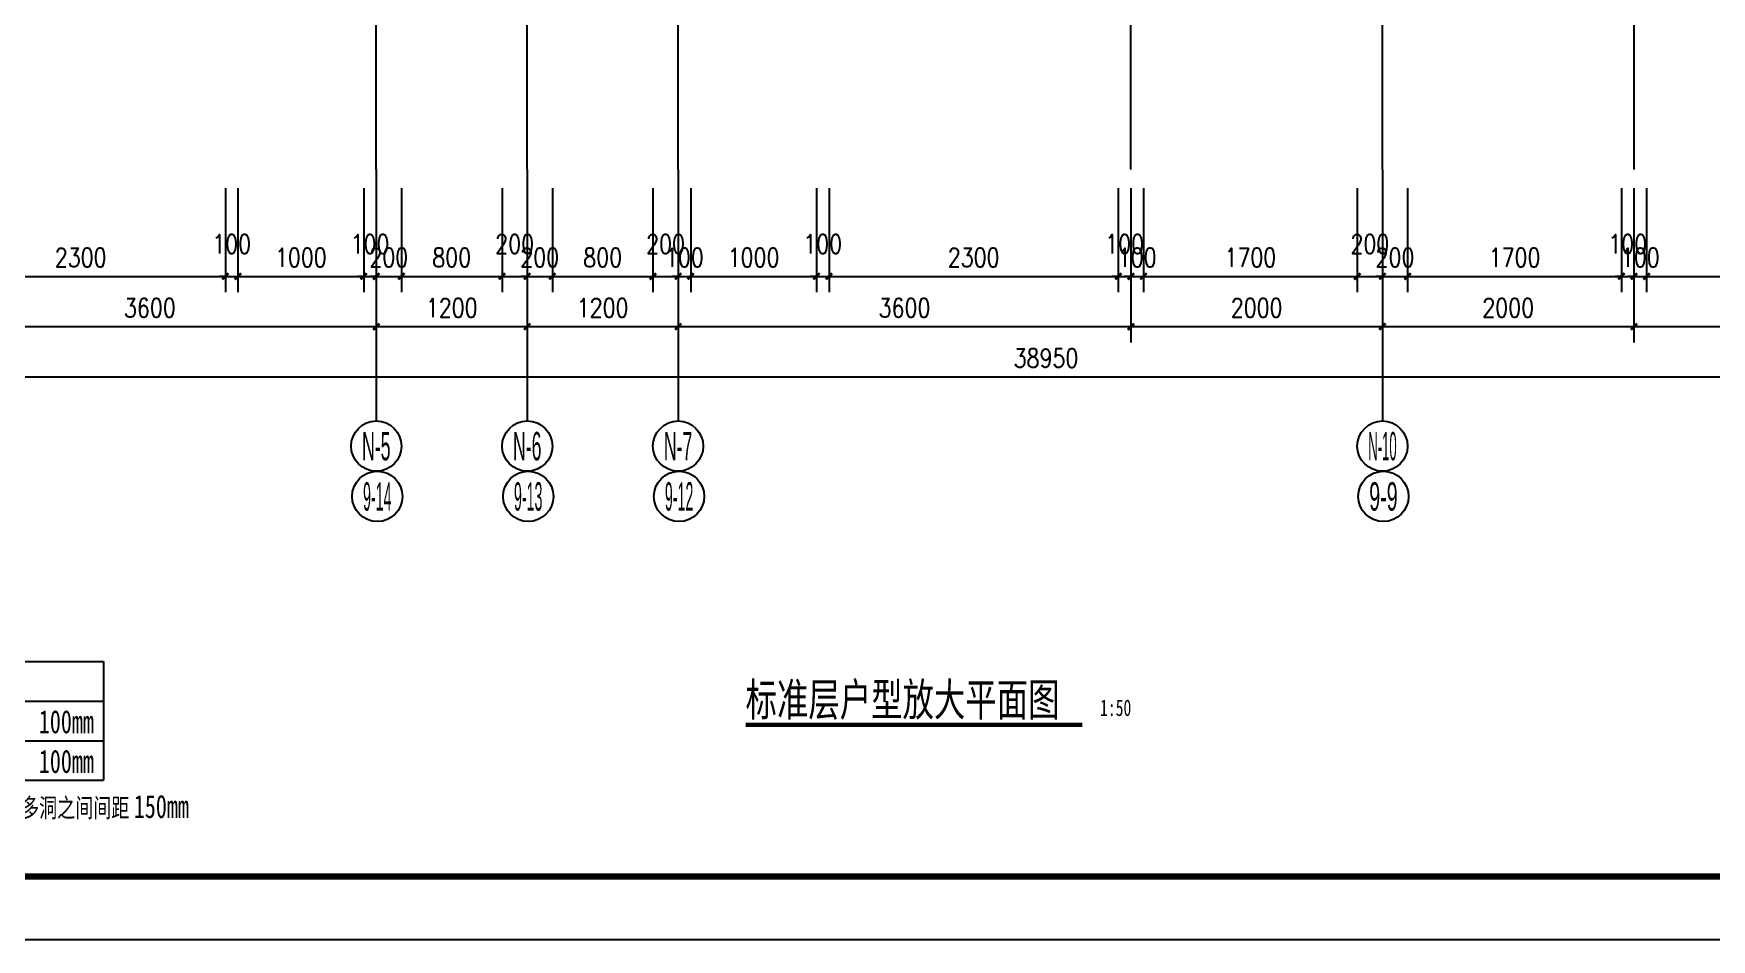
# Model space of a CAD drawing. Extents: x 718358 to 1668613, y -348838 to -159582.
# Drawn here: x 780510 to 793851, y -346116 to -338914 of the extents above; entities that cross this region are included whole.
import ezdxf
from ezdxf.enums import TextEntityAlignment as Align

# ---------------------------------------------------------------- set-up
doc = ezdxf.new("R2010")
doc.units = 0
doc.header["$LTSCALE"] = 1000
doc.linetypes.add('DOTE', pattern=[2.42, 2, -0.2, 0.02, -0.2])
for name, color, linetype in [('AXIS_TEXT', 7, 'Continuous'), ('TEX1', 7, 'Continuous'), ('建-图框', 4, 'Continuous'), ('建-尺寸', 73, 'Continuous'), ('建-符号', 3, 'Continuous'), ('建-符号说明', 7, 'Continuous'), ('建-轴标', 3, 'Continuous'), ('建-轴网', 14, 'DOTE')]:
    doc.layers.add(name, color=color, linetype=linetype)
doc.styles.add('_TCH_AXIS', font='gt宽度调整.shx', dxfattribs={"bigfont": 'gt国标汉字.shx'})
doc.styles.add('COMPLEX', font='COMPLEX')
doc.styles.add('DIM_FONT', font='SIMPLEX.shx', dxfattribs={"width": 0.8, "bigfont": 'GBCBIG.shx'})
doc.styles.get("Standard").update_dxf_attribs({"font": '', "width": 0.7})
doc.styles.add('黑体字', font='simhei.ttf', dxfattribs={"width": 0.7})
doc.styles.get('Standard').set_extended_font_data('SimSun')
doc.dimstyles.new('DIMN50', dxfattribs={"dimscale": 0.5, "dimtxt": 300, "dimasz": 100, "dimexe": 250, "dimexo": 300, "dimgap": 150, "dimtad": 1, "dimdec": 0, "dimzin": 0, "dimdsep": 46, "dimtxsty": 'DIM_FONT', "dimblk": 'ARCHTICK', "dimcen": 0.09, "dimdle": 1, "dimclrt": 7, "dimazin": 2, "dimtfac": 1, "dimtdec": 0, "dimtix": 1, "dimtmove": 2, "dimatfit": 3, "dimldrblk": 'ARCHTICK', "dimfxl": 1, "dimtolj": 1, "dimtzin": 0, "dimarcsym": 0})

# ---------------------------------------------------------------- blocks, each defined once
blk = doc.blocks.new('_ArchTick')
at = {"color": 0, "linetype": 'ByBlock', "const_width": 0.4}
blk.add_lwpolyline([(-0.5, -0.5), (0.5, 0.5)], dxfattribs=at)
blk = doc.blocks.new('*D191')
at = {"layer": 'Defpoints', "color": 0, "transparency": 16777216}
for p in [(769085, -339994), (808035, -339994), (808035, -341644)]:
    blk.add_point(p, dxfattribs=at)
at = {"layer": '建-轴标', "color": 0, "lineweight": -2, "transparency": 16777216}
for p, q in [((769085, -340144), (769085, -341769)), ((808035, -340144), (808035, -341769)), ((769085, -341644), (808036, -341644))]:
    blk.add_line(p, q, dxfattribs=at)
at = {"layer": '建-轴标', "color": 0, "lineweight": -2, "transparency": 16777216, "xscale": 50, "yscale": 50, "zscale": 50, "rotation": 180}
blk.add_blockref('_ArchTick', (769085, -341644), dxfattribs=at)
at = {"layer": '建-轴标', "color": 0, "lineweight": -2, "transparency": 16777216, "xscale": 50, "yscale": 50, "zscale": 50}
blk.add_blockref('_ArchTick', (808035, -341644), dxfattribs=at)
at = {"layer": '建-轴标', "color": 7, "transparency": 16777216, "insert": (788560, -341494), "char_height": 150, "attachment_point": 5, "style": 'DIM_FONT'}
blk.add_mtext('\\A1;38950', dxfattribs=at)
blk = doc.blocks.new('*D213')
at = {"layer": 'Defpoints', "color": 0, "transparency": 16777216}
for p in [(769085, -339994), (808035, -339994), (808035, -341644)]:
    blk.add_point(p, dxfattribs=at)
at = {"layer": '建-轴标', "color": 0, "lineweight": -2, "transparency": 16777216}
for p, q in [((769085, -340144), (769085, -341769)), ((808035, -340144), (808035, -341769)), ((769085, -341644), (808036, -341644))]:
    blk.add_line(p, q, dxfattribs=at)
at = {"layer": '建-轴标', "color": 0, "lineweight": -2, "transparency": 16777216, "xscale": 50, "yscale": 50, "zscale": 50, "rotation": 180}
blk.add_blockref('_ArchTick', (769085, -341644), dxfattribs=at)
at = {"layer": '建-轴标', "color": 0, "lineweight": -2, "transparency": 16777216, "xscale": 50, "yscale": 50, "zscale": 50}
blk.add_blockref('_ArchTick', (808035, -341644), dxfattribs=at)
at = {"layer": '建-轴标', "color": 7, "transparency": 16777216, "insert": (788560, -341494), "char_height": 150, "attachment_point": 5, "style": 'DIM_FONT'}
blk.add_mtext('\\A1;38950', dxfattribs=at)
blk = doc.blocks.new('*D219')
at = {"layer": 'Defpoints', "color": 0, "transparency": 16777216}
for p in [(779635, -339994), (783235, -339994), (783235, -341244)]:
    blk.add_point(p, dxfattribs=at)
at = {"layer": '建-轴标', "color": 0, "lineweight": -2, "transparency": 16777216}
for p, q in [((779635, -340144), (779635, -341369)), ((783235, -340144), (783235, -341369)), ((779635, -341244), (783236, -341244))]:
    blk.add_line(p, q, dxfattribs=at)
at = {"layer": '建-轴标', "color": 0, "lineweight": -2, "transparency": 16777216, "xscale": 50, "yscale": 50, "zscale": 50, "rotation": 180}
blk.add_blockref('_ArchTick', (779635, -341244), dxfattribs=at)
at = {"layer": '建-轴标', "color": 0, "lineweight": -2, "transparency": 16777216, "xscale": 50, "yscale": 50, "zscale": 50}
blk.add_blockref('_ArchTick', (783235, -341244), dxfattribs=at)
at = {"layer": '建-轴标', "color": 7, "transparency": 16777216, "insert": (781435, -341094), "char_height": 150, "attachment_point": 5, "style": 'DIM_FONT'}
blk.add_mtext('\\A1;3600', dxfattribs=at)
blk = doc.blocks.new('*D220')
at = {"layer": 'Defpoints', "color": 0, "transparency": 16777216}
for p in [(783235, -339994), (784435, -339994), (784435, -341244)]:
    blk.add_point(p, dxfattribs=at)
at = {"layer": '建-轴标', "color": 0, "lineweight": -2, "transparency": 16777216}
for p, q in [((783235, -340144), (783235, -341369)), ((784435, -340144), (784435, -341369)), ((783235, -341244), (784436, -341244))]:
    blk.add_line(p, q, dxfattribs=at)
at = {"layer": '建-轴标', "color": 0, "lineweight": -2, "transparency": 16777216, "xscale": 50, "yscale": 50, "zscale": 50, "rotation": 180}
blk.add_blockref('_ArchTick', (783235, -341244), dxfattribs=at)
at = {"layer": '建-轴标', "color": 0, "lineweight": -2, "transparency": 16777216, "xscale": 50, "yscale": 50, "zscale": 50}
blk.add_blockref('_ArchTick', (784435, -341244), dxfattribs=at)
at = {"layer": '建-轴标', "color": 7, "transparency": 16777216, "insert": (783835, -341094), "char_height": 150, "attachment_point": 5, "style": 'DIM_FONT'}
blk.add_mtext('\\A1;1200', dxfattribs=at)
blk = doc.blocks.new('*D221')
at = {"layer": 'Defpoints', "color": 0, "transparency": 16777216}
for p in [(784435, -339994), (785635, -339994), (785635, -341244)]:
    blk.add_point(p, dxfattribs=at)
at = {"layer": '建-轴标', "color": 0, "lineweight": -2, "transparency": 16777216}
for p, q in [((784435, -340144), (784435, -341369)), ((785635, -340144), (785635, -341369)), ((784435, -341244), (785636, -341244))]:
    blk.add_line(p, q, dxfattribs=at)
at = {"layer": '建-轴标', "color": 0, "lineweight": -2, "transparency": 16777216, "xscale": 50, "yscale": 50, "zscale": 50, "rotation": 180}
blk.add_blockref('_ArchTick', (784435, -341244), dxfattribs=at)
at = {"layer": '建-轴标', "color": 0, "lineweight": -2, "transparency": 16777216, "xscale": 50, "yscale": 50, "zscale": 50}
blk.add_blockref('_ArchTick', (785635, -341244), dxfattribs=at)
at = {"layer": '建-轴标', "color": 7, "transparency": 16777216, "insert": (785035, -341094), "char_height": 150, "attachment_point": 5, "style": 'DIM_FONT'}
blk.add_mtext('\\A1;1200', dxfattribs=at)
blk = doc.blocks.new('*D222')
at = {"layer": 'Defpoints', "color": 0, "transparency": 16777216}
for p in [(785635, -339994), (789235, -339994), (789235, -341244)]:
    blk.add_point(p, dxfattribs=at)
at = {"layer": '建-轴标', "color": 0, "lineweight": -2, "transparency": 16777216}
for p, q in [((785635, -340144), (785635, -341369)), ((789235, -340144), (789235, -341369)), ((785635, -341244), (789236, -341244))]:
    blk.add_line(p, q, dxfattribs=at)
at = {"layer": '建-轴标', "color": 0, "lineweight": -2, "transparency": 16777216, "xscale": 50, "yscale": 50, "zscale": 50, "rotation": 180}
blk.add_blockref('_ArchTick', (785635, -341244), dxfattribs=at)
at = {"layer": '建-轴标', "color": 0, "lineweight": -2, "transparency": 16777216, "xscale": 50, "yscale": 50, "zscale": 50}
blk.add_blockref('_ArchTick', (789235, -341244), dxfattribs=at)
at = {"layer": '建-轴标', "color": 7, "transparency": 16777216, "insert": (787435, -341094), "char_height": 150, "attachment_point": 5, "style": 'DIM_FONT'}
blk.add_mtext('\\A1;3600', dxfattribs=at)
blk = doc.blocks.new('*D223')
at = {"layer": 'Defpoints', "color": 0, "transparency": 16777216}
for p in [(789235, -339994), (791235, -339994), (791235, -341244)]:
    blk.add_point(p, dxfattribs=at)
at = {"layer": '建-轴标', "color": 0, "lineweight": -2, "transparency": 16777216}
for p, q in [((789235, -340144), (789235, -341369)), ((791235, -340144), (791235, -341369)), ((789235, -341244), (791236, -341244))]:
    blk.add_line(p, q, dxfattribs=at)
at = {"layer": '建-轴标', "color": 0, "lineweight": -2, "transparency": 16777216, "xscale": 50, "yscale": 50, "zscale": 50, "rotation": 180}
blk.add_blockref('_ArchTick', (789235, -341244), dxfattribs=at)
at = {"layer": '建-轴标', "color": 0, "lineweight": -2, "transparency": 16777216, "xscale": 50, "yscale": 50, "zscale": 50}
blk.add_blockref('_ArchTick', (791235, -341244), dxfattribs=at)
at = {"layer": '建-轴标', "color": 7, "transparency": 16777216, "insert": (790235, -341094), "char_height": 150, "attachment_point": 5, "style": 'DIM_FONT'}
blk.add_mtext('\\A1;2000', dxfattribs=at)
blk = doc.blocks.new('*D224')
at = {"layer": 'Defpoints', "color": 0, "transparency": 16777216}
for p in [(791235, -339994), (793235, -339994), (793235, -341244)]:
    blk.add_point(p, dxfattribs=at)
at = {"layer": '建-轴标', "color": 0, "lineweight": -2, "transparency": 16777216}
for p, q in [((791235, -340144), (791235, -341369)), ((793235, -340144), (793235, -341369)), ((791235, -341244), (793236, -341244))]:
    blk.add_line(p, q, dxfattribs=at)
at = {"layer": '建-轴标', "color": 0, "lineweight": -2, "transparency": 16777216, "xscale": 50, "yscale": 50, "zscale": 50, "rotation": 180}
blk.add_blockref('_ArchTick', (791235, -341244), dxfattribs=at)
at = {"layer": '建-轴标', "color": 0, "lineweight": -2, "transparency": 16777216, "xscale": 50, "yscale": 50, "zscale": 50}
blk.add_blockref('_ArchTick', (793235, -341244), dxfattribs=at)
at = {"layer": '建-轴标', "color": 7, "transparency": 16777216, "insert": (792235, -341094), "char_height": 150, "attachment_point": 5, "style": 'DIM_FONT'}
blk.add_mtext('\\A1;2000', dxfattribs=at)
blk = doc.blocks.new('*D225')
at = {"layer": 'Defpoints', "color": 0, "transparency": 16777216}
for p in [(793235, -339994), (796835, -339994), (796835, -341244)]:
    blk.add_point(p, dxfattribs=at)
at = {"layer": '建-轴标', "color": 0, "lineweight": -2, "transparency": 16777216}
for p, q in [((793235, -340144), (793235, -341369)), ((796835, -340144), (796835, -341369)), ((793235, -341244), (796836, -341244))]:
    blk.add_line(p, q, dxfattribs=at)
at = {"layer": '建-轴标', "color": 0, "lineweight": -2, "transparency": 16777216, "xscale": 50, "yscale": 50, "zscale": 50, "rotation": 180}
blk.add_blockref('_ArchTick', (793235, -341244), dxfattribs=at)
at = {"layer": '建-轴标', "color": 0, "lineweight": -2, "transparency": 16777216, "xscale": 50, "yscale": 50, "zscale": 50}
blk.add_blockref('_ArchTick', (796835, -341244), dxfattribs=at)
at = {"layer": '建-轴标', "color": 7, "transparency": 16777216, "insert": (795035, -341094), "char_height": 150, "attachment_point": 5, "style": 'DIM_FONT'}
blk.add_mtext('\\A1;3600', dxfattribs=at)
blk = doc.blocks.new('_AXISO')
blk.add_circle((0, 0), 0.5)
at = {"layer": 'AXIS_TEXT', "style": 'COMPLEX', "width": 1.041667}
blk.add_attdef('A', text='', height=0.56, dxfattribs=at).set_placement((-0.25, -0.28), (0.25, -0.28), align=Align.FIT)
blk = doc.blocks.new('*D273')
at = {"layer": 'Defpoints', "color": 0, "transparency": 16777216}
for p in [(779735, -339994), (782035, -339994), (782035, -340844)]:
    blk.add_point(p, dxfattribs=at)
at = {"layer": '建-尺寸', "color": 0, "lineweight": -2, "transparency": 16777216}
for p, q in [((779735, -340144), (779735, -340969)), ((782035, -340144), (782035, -340969)), ((779735, -340844), (782036, -340844))]:
    blk.add_line(p, q, dxfattribs=at)
at = {"layer": '建-尺寸', "color": 0, "lineweight": -2, "transparency": 16777216, "xscale": 50, "yscale": 50, "zscale": 50, "rotation": 180}
blk.add_blockref('_ArchTick', (779735, -340844), dxfattribs=at)
at = {"layer": '建-尺寸', "color": 0, "lineweight": -2, "transparency": 16777216, "xscale": 50, "yscale": 50, "zscale": 50}
blk.add_blockref('_ArchTick', (782035, -340844), dxfattribs=at)
at = {"layer": '建-尺寸', "color": 7, "transparency": 16777216, "insert": (780885, -340694), "char_height": 150, "attachment_point": 5, "style": 'DIM_FONT'}
blk.add_mtext('\\A1;2300', dxfattribs=at)
blk = doc.blocks.new('*D274')
at = {"layer": 'Defpoints', "color": 0, "transparency": 16777216}
for p in [(782035, -339994), (782135, -339994), (782135, -340844)]:
    blk.add_point(p, dxfattribs=at)
at = {"layer": '建-尺寸', "color": 0, "lineweight": -2, "transparency": 16777216}
for p, q in [((782035, -340144), (782035, -340969)), ((782135, -340144), (782135, -340969)), ((782035, -340844), (781985, -340844)), ((782035, -340844), (782135, -340844)), ((782135, -340844), (782185, -340844))]:
    blk.add_line(p, q, dxfattribs=at)
at = {"layer": '建-尺寸', "color": 0, "lineweight": -2, "transparency": 16777216, "xscale": 50, "yscale": 50, "zscale": 50}
blk.add_blockref('_ArchTick', (782035, -340844), dxfattribs=at)
at = {"layer": '建-尺寸', "color": 0, "lineweight": -2, "transparency": 16777216, "xscale": 50, "yscale": 50, "zscale": 50, "rotation": 180}
blk.add_blockref('_ArchTick', (782135, -340844), dxfattribs=at)
at = {"layer": '建-尺寸', "color": 7, "transparency": 16777216, "insert": (782085, -340586), "char_height": 150, "attachment_point": 5, "style": 'DIM_FONT'}
blk.add_mtext('\\A1;100', dxfattribs=at)
blk = doc.blocks.new('*D275')
at = {"layer": 'Defpoints', "color": 0, "transparency": 16777216}
for p in [(782135, -339994), (783135, -339994), (783135, -340844)]:
    blk.add_point(p, dxfattribs=at)
at = {"layer": '建-尺寸', "color": 0, "lineweight": -2, "transparency": 16777216}
for p, q in [((782135, -340144), (782135, -340969)), ((783135, -340144), (783135, -340969)), ((782135, -340844), (783136, -340844))]:
    blk.add_line(p, q, dxfattribs=at)
at = {"layer": '建-尺寸', "color": 0, "lineweight": -2, "transparency": 16777216, "xscale": 50, "yscale": 50, "zscale": 50, "rotation": 180}
blk.add_blockref('_ArchTick', (782135, -340844), dxfattribs=at)
at = {"layer": '建-尺寸', "color": 0, "lineweight": -2, "transparency": 16777216, "xscale": 50, "yscale": 50, "zscale": 50}
blk.add_blockref('_ArchTick', (783135, -340844), dxfattribs=at)
at = {"layer": '建-尺寸', "color": 7, "transparency": 16777216, "insert": (782635, -340694), "char_height": 150, "attachment_point": 5, "style": 'DIM_FONT'}
blk.add_mtext('\\A1;1000', dxfattribs=at)
blk = doc.blocks.new('*D276')
at = {"layer": 'Defpoints', "color": 0, "transparency": 16777216}
for p in [(783135, -339994), (783235, -339994), (783235, -340844)]:
    blk.add_point(p, dxfattribs=at)
at = {"layer": '建-尺寸', "color": 0, "lineweight": -2, "transparency": 16777216}
for p, q in [((783135, -340144), (783135, -340969)), ((783235, -340144), (783235, -340969)), ((783135, -340844), (783085, -340844)), ((783135, -340844), (783235, -340844)), ((783235, -340844), (783285, -340844))]:
    blk.add_line(p, q, dxfattribs=at)
at = {"layer": '建-尺寸', "color": 0, "lineweight": -2, "transparency": 16777216, "xscale": 50, "yscale": 50, "zscale": 50}
blk.add_blockref('_ArchTick', (783135, -340844), dxfattribs=at)
at = {"layer": '建-尺寸', "color": 0, "lineweight": -2, "transparency": 16777216, "xscale": 50, "yscale": 50, "zscale": 50, "rotation": 180}
blk.add_blockref('_ArchTick', (783235, -340844), dxfattribs=at)
at = {"layer": '建-尺寸', "color": 7, "transparency": 16777216, "insert": (783185, -340586), "char_height": 150, "attachment_point": 5, "style": 'DIM_FONT'}
blk.add_mtext('\\A1;100', dxfattribs=at)
blk = doc.blocks.new('*D277')
at = {"layer": 'Defpoints', "color": 0, "transparency": 16777216}
for p in [(783235, -339994), (783435, -339994), (783435, -340844)]:
    blk.add_point(p, dxfattribs=at)
at = {"layer": '建-尺寸', "color": 0, "lineweight": -2, "transparency": 16777216}
for p, q in [((783235, -340144), (783235, -340969)), ((783435, -340144), (783435, -340969)), ((783235, -340844), (783185, -340844)), ((783235, -340844), (783435, -340844)), ((783435, -340844), (783485, -340844))]:
    blk.add_line(p, q, dxfattribs=at)
at = {"layer": '建-尺寸', "color": 0, "lineweight": -2, "transparency": 16777216, "xscale": 50, "yscale": 50, "zscale": 50}
blk.add_blockref('_ArchTick', (783235, -340844), dxfattribs=at)
at = {"layer": '建-尺寸', "color": 0, "lineweight": -2, "transparency": 16777216, "xscale": 50, "yscale": 50, "zscale": 50, "rotation": 180}
blk.add_blockref('_ArchTick', (783435, -340844), dxfattribs=at)
at = {"layer": '建-尺寸', "color": 7, "transparency": 16777216, "insert": (783335, -340694), "char_height": 150, "attachment_point": 5, "style": 'DIM_FONT'}
blk.add_mtext('\\A1;200', dxfattribs=at)
blk = doc.blocks.new('*D278')
at = {"layer": 'Defpoints', "color": 0, "transparency": 16777216}
for p in [(783435, -339994), (784235, -339994), (784235, -340844)]:
    blk.add_point(p, dxfattribs=at)
at = {"layer": '建-尺寸', "color": 0, "lineweight": -2, "transparency": 16777216}
for p, q in [((783435, -340144), (783435, -340969)), ((784235, -340144), (784235, -340969)), ((783435, -340844), (784236, -340844))]:
    blk.add_line(p, q, dxfattribs=at)
at = {"layer": '建-尺寸', "color": 0, "lineweight": -2, "transparency": 16777216, "xscale": 50, "yscale": 50, "zscale": 50, "rotation": 180}
blk.add_blockref('_ArchTick', (783435, -340844), dxfattribs=at)
at = {"layer": '建-尺寸', "color": 0, "lineweight": -2, "transparency": 16777216, "xscale": 50, "yscale": 50, "zscale": 50}
blk.add_blockref('_ArchTick', (784235, -340844), dxfattribs=at)
at = {"layer": '建-尺寸', "color": 7, "transparency": 16777216, "insert": (783835, -340694), "char_height": 150, "attachment_point": 5, "style": 'DIM_FONT'}
blk.add_mtext('\\A1;800', dxfattribs=at)
blk = doc.blocks.new('*D279')
at = {"layer": 'Defpoints', "color": 0, "transparency": 16777216}
for p in [(784235, -339994), (784435, -339994), (784435, -340844)]:
    blk.add_point(p, dxfattribs=at)
at = {"layer": '建-尺寸', "color": 0, "lineweight": -2, "transparency": 16777216}
for p, q in [((784235, -340144), (784235, -340969)), ((784435, -340144), (784435, -340969)), ((784235, -340844), (784436, -340844))]:
    blk.add_line(p, q, dxfattribs=at)
at = {"layer": '建-尺寸', "color": 0, "lineweight": -2, "transparency": 16777216, "xscale": 50, "yscale": 50, "zscale": 50, "rotation": 180}
blk.add_blockref('_ArchTick', (784235, -340844), dxfattribs=at)
at = {"layer": '建-尺寸', "color": 0, "lineweight": -2, "transparency": 16777216, "xscale": 50, "yscale": 50, "zscale": 50}
blk.add_blockref('_ArchTick', (784435, -340844), dxfattribs=at)
at = {"layer": '建-尺寸', "color": 7, "transparency": 16777216, "insert": (784335, -340586), "char_height": 150, "attachment_point": 5, "style": 'DIM_FONT'}
blk.add_mtext('\\A1;200', dxfattribs=at)
blk = doc.blocks.new('*D280')
at = {"layer": 'Defpoints', "color": 0, "transparency": 16777216}
for p in [(784435, -339994), (784635, -339994), (784635, -340844)]:
    blk.add_point(p, dxfattribs=at)
at = {"layer": '建-尺寸', "color": 0, "lineweight": -2, "transparency": 16777216}
for p, q in [((784435, -340144), (784435, -340969)), ((784635, -340144), (784635, -340969)), ((784435, -340844), (784385, -340844)), ((784435, -340844), (784635, -340844)), ((784635, -340844), (784685, -340844))]:
    blk.add_line(p, q, dxfattribs=at)
at = {"layer": '建-尺寸', "color": 0, "lineweight": -2, "transparency": 16777216, "xscale": 50, "yscale": 50, "zscale": 50}
blk.add_blockref('_ArchTick', (784435, -340844), dxfattribs=at)
at = {"layer": '建-尺寸', "color": 0, "lineweight": -2, "transparency": 16777216, "xscale": 50, "yscale": 50, "zscale": 50, "rotation": 180}
blk.add_blockref('_ArchTick', (784635, -340844), dxfattribs=at)
at = {"layer": '建-尺寸', "color": 7, "transparency": 16777216, "insert": (784535, -340694), "char_height": 150, "attachment_point": 5, "style": 'DIM_FONT'}
blk.add_mtext('\\A1;200', dxfattribs=at)
blk = doc.blocks.new('*D281')
at = {"layer": 'Defpoints', "color": 0, "transparency": 16777216}
for p in [(784635, -339994), (785435, -339994), (785435, -340844)]:
    blk.add_point(p, dxfattribs=at)
at = {"layer": '建-尺寸', "color": 0, "lineweight": -2, "transparency": 16777216}
for p, q in [((784635, -340144), (784635, -340969)), ((785435, -340144), (785435, -340969)), ((784635, -340844), (785436, -340844))]:
    blk.add_line(p, q, dxfattribs=at)
at = {"layer": '建-尺寸', "color": 0, "lineweight": -2, "transparency": 16777216, "xscale": 50, "yscale": 50, "zscale": 50, "rotation": 180}
blk.add_blockref('_ArchTick', (784635, -340844), dxfattribs=at)
at = {"layer": '建-尺寸', "color": 0, "lineweight": -2, "transparency": 16777216, "xscale": 50, "yscale": 50, "zscale": 50}
blk.add_blockref('_ArchTick', (785435, -340844), dxfattribs=at)
at = {"layer": '建-尺寸', "color": 7, "transparency": 16777216, "insert": (785035, -340694), "char_height": 150, "attachment_point": 5, "style": 'DIM_FONT'}
blk.add_mtext('\\A1;800', dxfattribs=at)
blk = doc.blocks.new('*D282')
at = {"layer": 'Defpoints', "color": 0, "transparency": 16777216}
for p in [(785435, -339994), (785635, -339994), (785635, -340844)]:
    blk.add_point(p, dxfattribs=at)
at = {"layer": '建-尺寸', "color": 0, "lineweight": -2, "transparency": 16777216}
for p, q in [((785435, -340144), (785435, -340969)), ((785635, -340144), (785635, -340969)), ((785435, -340844), (785636, -340844))]:
    blk.add_line(p, q, dxfattribs=at)
at = {"layer": '建-尺寸', "color": 0, "lineweight": -2, "transparency": 16777216, "xscale": 50, "yscale": 50, "zscale": 50, "rotation": 180}
blk.add_blockref('_ArchTick', (785435, -340844), dxfattribs=at)
at = {"layer": '建-尺寸', "color": 0, "lineweight": -2, "transparency": 16777216, "xscale": 50, "yscale": 50, "zscale": 50}
blk.add_blockref('_ArchTick', (785635, -340844), dxfattribs=at)
at = {"layer": '建-尺寸', "color": 7, "transparency": 16777216, "insert": (785535, -340586), "char_height": 150, "attachment_point": 5, "style": 'DIM_FONT'}
blk.add_mtext('\\A1;200', dxfattribs=at)
blk = doc.blocks.new('*D283')
at = {"layer": 'Defpoints', "color": 0, "transparency": 16777216}
for p in [(785635, -339994), (785735, -339994), (785735, -340844)]:
    blk.add_point(p, dxfattribs=at)
at = {"layer": '建-尺寸', "color": 0, "lineweight": -2, "transparency": 16777216}
for p, q in [((785635, -340144), (785635, -340969)), ((785735, -340144), (785735, -340969)), ((785635, -340844), (785585, -340844)), ((785635, -340844), (785735, -340844)), ((785735, -340844), (785785, -340844))]:
    blk.add_line(p, q, dxfattribs=at)
at = {"layer": '建-尺寸', "color": 0, "lineweight": -2, "transparency": 16777216, "xscale": 50, "yscale": 50, "zscale": 50}
blk.add_blockref('_ArchTick', (785635, -340844), dxfattribs=at)
at = {"layer": '建-尺寸', "color": 0, "lineweight": -2, "transparency": 16777216, "xscale": 50, "yscale": 50, "zscale": 50, "rotation": 180}
blk.add_blockref('_ArchTick', (785735, -340844), dxfattribs=at)
at = {"layer": '建-尺寸', "color": 7, "transparency": 16777216, "insert": (785685, -340694), "char_height": 150, "attachment_point": 5, "style": 'DIM_FONT'}
blk.add_mtext('\\A1;100', dxfattribs=at)
blk = doc.blocks.new('*D284')
at = {"layer": 'Defpoints', "color": 0, "transparency": 16777216}
for p in [(785735, -339994), (786735, -339994), (786735, -340844)]:
    blk.add_point(p, dxfattribs=at)
at = {"layer": '建-尺寸', "color": 0, "lineweight": -2, "transparency": 16777216}
for p, q in [((785735, -340144), (785735, -340969)), ((786735, -340144), (786735, -340969)), ((785735, -340844), (786736, -340844))]:
    blk.add_line(p, q, dxfattribs=at)
at = {"layer": '建-尺寸', "color": 0, "lineweight": -2, "transparency": 16777216, "xscale": 50, "yscale": 50, "zscale": 50, "rotation": 180}
blk.add_blockref('_ArchTick', (785735, -340844), dxfattribs=at)
at = {"layer": '建-尺寸', "color": 0, "lineweight": -2, "transparency": 16777216, "xscale": 50, "yscale": 50, "zscale": 50}
blk.add_blockref('_ArchTick', (786735, -340844), dxfattribs=at)
at = {"layer": '建-尺寸', "color": 7, "transparency": 16777216, "insert": (786235, -340694), "char_height": 150, "attachment_point": 5, "style": 'DIM_FONT'}
blk.add_mtext('\\A1;1000', dxfattribs=at)
blk = doc.blocks.new('*D285')
at = {"layer": 'Defpoints', "color": 0, "transparency": 16777216}
for p in [(786735, -339994), (786835, -339994), (786835, -340844)]:
    blk.add_point(p, dxfattribs=at)
at = {"layer": '建-尺寸', "color": 0, "lineweight": -2, "transparency": 16777216}
for p, q in [((786735, -340144), (786735, -340969)), ((786835, -340144), (786835, -340969)), ((786735, -340844), (786685, -340844)), ((786735, -340844), (786835, -340844)), ((786835, -340844), (786885, -340844))]:
    blk.add_line(p, q, dxfattribs=at)
at = {"layer": '建-尺寸', "color": 0, "lineweight": -2, "transparency": 16777216, "xscale": 50, "yscale": 50, "zscale": 50}
blk.add_blockref('_ArchTick', (786735, -340844), dxfattribs=at)
at = {"layer": '建-尺寸', "color": 0, "lineweight": -2, "transparency": 16777216, "xscale": 50, "yscale": 50, "zscale": 50, "rotation": 180}
blk.add_blockref('_ArchTick', (786835, -340844), dxfattribs=at)
at = {"layer": '建-尺寸', "color": 7, "transparency": 16777216, "insert": (786785, -340586), "char_height": 150, "attachment_point": 5, "style": 'DIM_FONT'}
blk.add_mtext('\\A1;100', dxfattribs=at)
blk = doc.blocks.new('*D286')
at = {"layer": 'Defpoints', "color": 0, "transparency": 16777216}
for p in [(786835, -339994), (789135, -339994), (789135, -340844)]:
    blk.add_point(p, dxfattribs=at)
at = {"layer": '建-尺寸', "color": 0, "lineweight": -2, "transparency": 16777216}
for p, q in [((786835, -340144), (786835, -340969)), ((789135, -340144), (789135, -340969)), ((786835, -340844), (789136, -340844))]:
    blk.add_line(p, q, dxfattribs=at)
at = {"layer": '建-尺寸', "color": 0, "lineweight": -2, "transparency": 16777216, "xscale": 50, "yscale": 50, "zscale": 50, "rotation": 180}
blk.add_blockref('_ArchTick', (786835, -340844), dxfattribs=at)
at = {"layer": '建-尺寸', "color": 0, "lineweight": -2, "transparency": 16777216, "xscale": 50, "yscale": 50, "zscale": 50}
blk.add_blockref('_ArchTick', (789135, -340844), dxfattribs=at)
at = {"layer": '建-尺寸', "color": 7, "transparency": 16777216, "insert": (787985, -340694), "char_height": 150, "attachment_point": 5, "style": 'DIM_FONT'}
blk.add_mtext('\\A1;2300', dxfattribs=at)
blk = doc.blocks.new('*D287')
at = {"layer": 'Defpoints', "color": 0, "transparency": 16777216}
for p in [(789135, -339994), (789235, -339994), (789235, -340844)]:
    blk.add_point(p, dxfattribs=at)
at = {"layer": '建-尺寸', "color": 0, "lineweight": -2, "transparency": 16777216}
for p, q in [((789135, -340144), (789135, -340969)), ((789235, -340144), (789235, -340969)), ((789135, -340844), (789085, -340844)), ((789135, -340844), (789235, -340844)), ((789235, -340844), (789285, -340844))]:
    blk.add_line(p, q, dxfattribs=at)
at = {"layer": '建-尺寸', "color": 0, "lineweight": -2, "transparency": 16777216, "xscale": 50, "yscale": 50, "zscale": 50}
blk.add_blockref('_ArchTick', (789135, -340844), dxfattribs=at)
at = {"layer": '建-尺寸', "color": 0, "lineweight": -2, "transparency": 16777216, "xscale": 50, "yscale": 50, "zscale": 50, "rotation": 180}
blk.add_blockref('_ArchTick', (789235, -340844), dxfattribs=at)
at = {"layer": '建-尺寸', "color": 7, "transparency": 16777216, "insert": (789185, -340586), "char_height": 150, "attachment_point": 5, "style": 'DIM_FONT'}
blk.add_mtext('\\A1;100', dxfattribs=at)
blk = doc.blocks.new('*D288')
at = {"layer": 'Defpoints', "color": 0, "transparency": 16777216}
for p in [(789235, -339994), (789335, -339994), (789335, -340844)]:
    blk.add_point(p, dxfattribs=at)
at = {"layer": '建-尺寸', "color": 0, "lineweight": -2, "transparency": 16777216}
for p, q in [((789235, -340144), (789235, -340969)), ((789335, -340144), (789335, -340969)), ((789235, -340844), (789185, -340844)), ((789235, -340844), (789335, -340844)), ((789335, -340844), (789385, -340844))]:
    blk.add_line(p, q, dxfattribs=at)
at = {"layer": '建-尺寸', "color": 0, "lineweight": -2, "transparency": 16777216, "xscale": 50, "yscale": 50, "zscale": 50}
blk.add_blockref('_ArchTick', (789235, -340844), dxfattribs=at)
at = {"layer": '建-尺寸', "color": 0, "lineweight": -2, "transparency": 16777216, "xscale": 50, "yscale": 50, "zscale": 50, "rotation": 180}
blk.add_blockref('_ArchTick', (789335, -340844), dxfattribs=at)
at = {"layer": '建-尺寸', "color": 7, "transparency": 16777216, "insert": (789285, -340694), "char_height": 150, "attachment_point": 5, "style": 'DIM_FONT'}
blk.add_mtext('\\A1;100', dxfattribs=at)
blk = doc.blocks.new('*D289')
at = {"layer": 'Defpoints', "color": 0, "transparency": 16777216}
for p in [(789335, -339994), (791035, -339994), (791035, -340844)]:
    blk.add_point(p, dxfattribs=at)
at = {"layer": '建-尺寸', "color": 0, "lineweight": -2, "transparency": 16777216}
for p, q in [((789335, -340144), (789335, -340969)), ((791035, -340144), (791035, -340969)), ((789335, -340844), (791036, -340844))]:
    blk.add_line(p, q, dxfattribs=at)
at = {"layer": '建-尺寸', "color": 0, "lineweight": -2, "transparency": 16777216, "xscale": 50, "yscale": 50, "zscale": 50, "rotation": 180}
blk.add_blockref('_ArchTick', (789335, -340844), dxfattribs=at)
at = {"layer": '建-尺寸', "color": 0, "lineweight": -2, "transparency": 16777216, "xscale": 50, "yscale": 50, "zscale": 50}
blk.add_blockref('_ArchTick', (791035, -340844), dxfattribs=at)
at = {"layer": '建-尺寸', "color": 7, "transparency": 16777216, "insert": (790185, -340694), "char_height": 150, "attachment_point": 5, "style": 'DIM_FONT'}
blk.add_mtext('\\A1;1700', dxfattribs=at)
blk = doc.blocks.new('*D290')
at = {"layer": 'Defpoints', "color": 0, "transparency": 16777216}
for p in [(791035, -339994), (791235, -339994), (791235, -340844)]:
    blk.add_point(p, dxfattribs=at)
at = {"layer": '建-尺寸', "color": 0, "lineweight": -2, "transparency": 16777216}
for p, q in [((791035, -340144), (791035, -340969)), ((791235, -340144), (791235, -340969)), ((791035, -340844), (791236, -340844))]:
    blk.add_line(p, q, dxfattribs=at)
at = {"layer": '建-尺寸', "color": 0, "lineweight": -2, "transparency": 16777216, "xscale": 50, "yscale": 50, "zscale": 50, "rotation": 180}
blk.add_blockref('_ArchTick', (791035, -340844), dxfattribs=at)
at = {"layer": '建-尺寸', "color": 0, "lineweight": -2, "transparency": 16777216, "xscale": 50, "yscale": 50, "zscale": 50}
blk.add_blockref('_ArchTick', (791235, -340844), dxfattribs=at)
at = {"layer": '建-尺寸', "color": 7, "transparency": 16777216, "insert": (791135, -340586), "char_height": 150, "attachment_point": 5, "style": 'DIM_FONT'}
blk.add_mtext('\\A1;200', dxfattribs=at)
blk = doc.blocks.new('*D291')
at = {"layer": 'Defpoints', "color": 0, "transparency": 16777216}
for p in [(791235, -339994), (791435, -339994), (791435, -340844)]:
    blk.add_point(p, dxfattribs=at)
at = {"layer": '建-尺寸', "color": 0, "lineweight": -2, "transparency": 16777216}
for p, q in [((791235, -340144), (791235, -340969)), ((791435, -340144), (791435, -340969)), ((791235, -340844), (791185, -340844)), ((791235, -340844), (791435, -340844)), ((791435, -340844), (791485, -340844))]:
    blk.add_line(p, q, dxfattribs=at)
at = {"layer": '建-尺寸', "color": 0, "lineweight": -2, "transparency": 16777216, "xscale": 50, "yscale": 50, "zscale": 50}
blk.add_blockref('_ArchTick', (791235, -340844), dxfattribs=at)
at = {"layer": '建-尺寸', "color": 0, "lineweight": -2, "transparency": 16777216, "xscale": 50, "yscale": 50, "zscale": 50, "rotation": 180}
blk.add_blockref('_ArchTick', (791435, -340844), dxfattribs=at)
at = {"layer": '建-尺寸', "color": 7, "transparency": 16777216, "insert": (791335, -340694), "char_height": 150, "attachment_point": 5, "style": 'DIM_FONT'}
blk.add_mtext('\\A1;200', dxfattribs=at)
blk = doc.blocks.new('*D292')
at = {"layer": 'Defpoints', "color": 0, "transparency": 16777216}
for p in [(791435, -339994), (793135, -339994), (793135, -340844)]:
    blk.add_point(p, dxfattribs=at)
at = {"layer": '建-尺寸', "color": 0, "lineweight": -2, "transparency": 16777216}
for p, q in [((791435, -340144), (791435, -340969)), ((793135, -340144), (793135, -340969)), ((791435, -340844), (793136, -340844))]:
    blk.add_line(p, q, dxfattribs=at)
at = {"layer": '建-尺寸', "color": 0, "lineweight": -2, "transparency": 16777216, "xscale": 50, "yscale": 50, "zscale": 50, "rotation": 180}
blk.add_blockref('_ArchTick', (791435, -340844), dxfattribs=at)
at = {"layer": '建-尺寸', "color": 0, "lineweight": -2, "transparency": 16777216, "xscale": 50, "yscale": 50, "zscale": 50}
blk.add_blockref('_ArchTick', (793135, -340844), dxfattribs=at)
at = {"layer": '建-尺寸', "color": 7, "transparency": 16777216, "insert": (792285, -340694), "char_height": 150, "attachment_point": 5, "style": 'DIM_FONT'}
blk.add_mtext('\\A1;1700', dxfattribs=at)
blk = doc.blocks.new('*D293')
at = {"layer": 'Defpoints', "color": 0, "transparency": 16777216}
for p in [(793135, -339994), (793235, -339994), (793235, -340844)]:
    blk.add_point(p, dxfattribs=at)
at = {"layer": '建-尺寸', "color": 0, "lineweight": -2, "transparency": 16777216}
for p, q in [((793135, -340144), (793135, -340969)), ((793235, -340144), (793235, -340969)), ((793135, -340844), (793085, -340844)), ((793135, -340844), (793235, -340844)), ((793235, -340844), (793285, -340844))]:
    blk.add_line(p, q, dxfattribs=at)
at = {"layer": '建-尺寸', "color": 0, "lineweight": -2, "transparency": 16777216, "xscale": 50, "yscale": 50, "zscale": 50}
blk.add_blockref('_ArchTick', (793135, -340844), dxfattribs=at)
at = {"layer": '建-尺寸', "color": 0, "lineweight": -2, "transparency": 16777216, "xscale": 50, "yscale": 50, "zscale": 50, "rotation": 180}
blk.add_blockref('_ArchTick', (793235, -340844), dxfattribs=at)
at = {"layer": '建-尺寸', "color": 7, "transparency": 16777216, "insert": (793185, -340586), "char_height": 150, "attachment_point": 5, "style": 'DIM_FONT'}
blk.add_mtext('\\A1;100', dxfattribs=at)
blk = doc.blocks.new('*D294')
at = {"layer": 'Defpoints', "color": 0, "transparency": 16777216}
for p in [(793235, -339994), (793335, -339994), (793335, -340844)]:
    blk.add_point(p, dxfattribs=at)
at = {"layer": '建-尺寸', "color": 0, "lineweight": -2, "transparency": 16777216}
for p, q in [((793235, -340144), (793235, -340969)), ((793335, -340144), (793335, -340969)), ((793235, -340844), (793185, -340844)), ((793235, -340844), (793335, -340844)), ((793335, -340844), (793385, -340844))]:
    blk.add_line(p, q, dxfattribs=at)
at = {"layer": '建-尺寸', "color": 0, "lineweight": -2, "transparency": 16777216, "xscale": 50, "yscale": 50, "zscale": 50}
blk.add_blockref('_ArchTick', (793235, -340844), dxfattribs=at)
at = {"layer": '建-尺寸', "color": 0, "lineweight": -2, "transparency": 16777216, "xscale": 50, "yscale": 50, "zscale": 50, "rotation": 180}
blk.add_blockref('_ArchTick', (793335, -340844), dxfattribs=at)
at = {"layer": '建-尺寸', "color": 7, "transparency": 16777216, "insert": (793285, -340694), "char_height": 150, "attachment_point": 5, "style": 'DIM_FONT'}
blk.add_mtext('\\A1;100', dxfattribs=at)
blk = doc.blocks.new('*D295')
at = {"layer": 'Defpoints', "color": 0, "transparency": 16777216}
for p in [(793335, -339994), (795635, -339994), (795635, -340844)]:
    blk.add_point(p, dxfattribs=at)
at = {"layer": '建-尺寸', "color": 0, "lineweight": -2, "transparency": 16777216}
for p, q in [((793335, -340144), (793335, -340969)), ((795635, -340144), (795635, -340969)), ((793335, -340844), (795636, -340844))]:
    blk.add_line(p, q, dxfattribs=at)
at = {"layer": '建-尺寸', "color": 0, "lineweight": -2, "transparency": 16777216, "xscale": 50, "yscale": 50, "zscale": 50, "rotation": 180}
blk.add_blockref('_ArchTick', (793335, -340844), dxfattribs=at)
at = {"layer": '建-尺寸', "color": 0, "lineweight": -2, "transparency": 16777216, "xscale": 50, "yscale": 50, "zscale": 50}
blk.add_blockref('_ArchTick', (795635, -340844), dxfattribs=at)
at = {"layer": '建-尺寸', "color": 7, "transparency": 16777216, "insert": (794485, -340694), "char_height": 150, "attachment_point": 5, "style": 'DIM_FONT'}
blk.add_mtext('\\A1;2300', dxfattribs=at)

msp = doc.modelspace()

# ---------------------------------------------------------------- linework, layer by layer
at = {"layer": 'TEX1'}
for p, q in [((777154.8, -343905.6), (781067.5, -343905.6)), ((781067.5, -343905.6), (781067.5, -344850.6)), ((777154.8, -344220.6), (781067.5, -344220.6)), ((777154.8, -344535.6), (781067.5, -344535.6)), ((777154.8, -344850.6), (781067.5, -344850.6))]:
    msp.add_line(p, q, dxfattribs=at)
at = {"layer": '建-图框'}
msp.add_lwpolyline([(763686.8, -346115.8), (816236.8, -346115.8), (816236.8, -316415.8), (763686.8, -316415.8)], close=True, dxfattribs=at)
at = {"layer": '建-图框', "const_width": 50}
msp.add_lwpolyline([(764936.8, -345615.8), (815736.8, -345615.8), (815736.8, -316915.8), (764936.8, -316915.8)], close=True, dxfattribs=at)
at = {"layer": '建-符号', "const_width": 35}
msp.add_lwpolyline([(786171.3, -344409.1), (788849.5, -344409.1)], dxfattribs=at)
at = {"layer": '建-轴标'}
for p, q in [((783235.2, -339993.8), (783235.2, -341993.8)), ((784435.2, -339993.8), (784435.2, -341993.8)), ((785635.2, -339993.8), (785635.2, -341993.8)), ((791235.2, -339993.8), (791235.2, -341993.8))]:
    msp.add_line(p, q, dxfattribs=at)
at = {"layer": '建-轴网'}
for p, q in [((784435.2, -339993.8), (784435.2, -319893.8)), ((791235.2, -339993.8), (791235.2, -328262.8)), ((783235.2, -339993.8), (783235.2, -330493.8)), ((785635.2, -339993.8), (785635.2, -330493.8)), ((789235.2, -339993.8), (789235.2, -334993.8)), ((793235.2, -339993.8), (793235.2, -334993.8))]:
    msp.add_line(p, q, dxfattribs=at)

# ---------------------------------------------------------------- block references
at = {"layer": '建-轴标'}
ref = msp.add_blockref('_AXISO', (783235.2, -342193.8), dxfattribs=dict(at, xscale=400, yscale=400, zscale=400))
ref.add_attrib('A', 'N-5', dxfattribs={"height": 226.27, "style": '_TCH_AXIS', "width": 0.333333}).set_placement((783122, -342306.9), (783348.3, -342306.9), align=Align.FIT)
ref = msp.add_blockref('_AXISO', (784435.2, -342193.8), dxfattribs=dict(at, xscale=400, yscale=400, zscale=400))
ref.add_attrib('A', 'N-6', dxfattribs={"height": 226.27, "style": '_TCH_AXIS', "width": 0.333333}).set_placement((784322, -342306.9), (784548.3, -342306.9), align=Align.FIT)
ref = msp.add_blockref('_AXISO', (785635.2, -342193.8), dxfattribs=dict(at, xscale=400, yscale=400, zscale=400))
ref.add_attrib('A', 'N-7', dxfattribs={"height": 226.27, "style": '_TCH_AXIS', "width": 0.333333}).set_placement((785522, -342306.9), (785748.3, -342306.9), align=Align.FIT)
ref = msp.add_blockref('_AXISO', (791235.2, -342193.8), dxfattribs=dict(at, xscale=400, yscale=400, zscale=400))
ref.add_attrib('A', 'N-10', dxfattribs={"height": 226.27, "style": '_TCH_AXIS', "width": 0.269231}).set_placement((791122, -342306.9), (791348.3, -342306.9), align=Align.FIT)
ref = msp.add_blockref('_AXISO', (783243, -342593.8), dxfattribs=dict(at, xscale=400, yscale=400, zscale=400))
ref.add_attrib('A', '9-14', dxfattribs={"height": 226.27, "style": '_TCH_AXIS', "width": 0.272727}).set_placement((783129.9, -342706.9), (783356.2, -342706.9), align=Align.FIT)
ref = msp.add_blockref('_AXISO', (784443, -342593.8), dxfattribs=dict(at, xscale=400, yscale=400, zscale=400))
ref.add_attrib('A', '9-13', dxfattribs={"height": 226.27, "style": '_TCH_AXIS', "width": 0.28}).set_placement((784329.9, -342706.9), (784556.2, -342706.9), align=Align.FIT)
ref = msp.add_blockref('_AXISO', (785643, -342593.8), dxfattribs=dict(at, xscale=400, yscale=400, zscale=400))
ref.add_attrib('A', '9-12', dxfattribs={"height": 226.27, "style": '_TCH_AXIS', "width": 0.28}).set_placement((785529.9, -342706.9), (785756.2, -342706.9), align=Align.FIT)
ref = msp.add_blockref('_AXISO', (791243, -342593.8), dxfattribs=dict(at, xscale=400, yscale=400, zscale=400))
ref.add_attrib('A', '9-9', dxfattribs={"height": 226.27, "style": '_TCH_AXIS', "width": 0.35}).set_placement((791129.9, -342706.9), (791356.2, -342706.9), align=Align.FIT)

# ---------------------------------------------------------------- texts
at = {"layer": '建-符号说明', "style": '黑体字', "width": 0.7}
for s, height, p in [('标准层户型放大平面图', 261.39, (786171.3, -344339.1)), ('1:50', 130.7, (788989.5, -344339.1))]:
    msp.add_text(s, height=height, dxfattribs=at).set_placement(p)
at = {"layer": '建-符号说明', "width": 0.7}
for s, height, p in [('100mm', 183.75, (780552.4, -344476.7)), ('100mm', 183.75, (780552.4, -344791.7)), ('水平位置多洞之间间距', 150.47, (779835.9, -345144.6)), ('150mm', 183.75, (781307.5, -345150.2))]:
    msp.add_text(s, height=height, dxfattribs=at).set_placement(p)

# ---------------------------------------------------------------- dimensions: what is measured, and where the dimension line sits
at = {"layer": '建-尺寸'}
for p1, p2, picture, middle in [((779735.2, -339993.8), (782035.2, -339993.8), '*D273', (780885.2, -340693.8)), ((782135.2, -339993.8), (783135.2, -339993.8), '*D275', (782635.2, -340693.8)), ((783235.2, -339993.8), (783435.2, -339993.8), '*D277', (783335.2, -340693.8)), ((783435.2, -339993.8), (784235.2, -339993.8), '*D278', (783835.2, -340693.8)), ((784435.2, -339993.8), (784635.2, -339993.8), '*D280', (784535.2, -340693.8)), ((784635.2, -339993.8), (785435.2, -339993.8), '*D281', (785035.2, -340693.8)), ((785635.2, -339993.8), (785735.2, -339993.8), '*D283', (785685.2, -340693.8)), ((785735.2, -339993.8), (786735.2, -339993.8), '*D284', (786235.2, -340693.8)), ((786835.2, -339993.8), (789135.2, -339993.8), '*D286', (787985.2, -340693.8)), ((789235.2, -339993.8), (789335.2, -339993.8), '*D288', (789285.2, -340693.8)), ((789335.2, -339993.8), (791035.2, -339993.8), '*D289', (790185.2, -340693.8)), ((791235.2, -339993.8), (791435.2, -339993.8), '*D291', (791335.2, -340693.8)), ((791435.2, -339993.8), (793135.2, -339993.8), '*D292', (792285.2, -340693.8)), ((793235.2, -339993.8), (793335.2, -339993.8), '*D294', (793285.2, -340693.8)), ((793335.2, -339993.8), (795635.2, -339993.8), '*D295', (794485.2, -340693.8))]:
    dim = msp.add_aligned_dim(p1=p1, p2=p2, distance=-850, dimstyle='DIMN50', dxfattribs=at)
    dim.commit()
    dim.dimension.update_dxf_attribs({"geometry": picture, "text_midpoint": middle})
for base, p1, p2, picture, middle in [((782135.2, -340843.8), (782035.2, -339993.8), (782135.2, -339993.8), '*D274', (782085.2, -340586.3)), ((783235.2, -340843.8), (783135.2, -339993.8), (783235.2, -339993.8), '*D276', (783185.2, -340586.3)), ((784435.2, -340843.8), (784235.2, -339993.8), (784435.2, -339993.8), '*D279', (784335.2, -340586.3)), ((785635.2, -340843.8), (785435.2, -339993.8), (785635.2, -339993.8), '*D282', (785535.2, -340586.3)), ((786835.2, -340843.8), (786735.2, -339993.8), (786835.2, -339993.8), '*D285', (786785.2, -340586.3)), ((789235.2, -340843.8), (789135.2, -339993.8), (789235.2, -339993.8), '*D287', (789185.2, -340586.3)), ((791235.2, -340843.8), (791035.2, -339993.8), (791235.2, -339993.8), '*D290', (791135.2, -340586.3)), ((793235.2, -340843.8), (793135.2, -339993.8), (793235.2, -339993.8), '*D293', (793185.2, -340586.3))]:
    dim = msp.add_linear_dim(base=base, p1=p1, p2=p2, angle=0, dimstyle='DIMN50', dxfattribs=at)
    dim.commit()
    dim.dimension.update_dxf_attribs({"geometry": picture, "text_midpoint": middle, "dimtype": 161})
at = {"layer": '建-轴标'}
for p1, p2, distance, picture, middle in [((769085.2, -339993.8), (808035.2, -339993.8), -1650, '*D191', (788560.2, -341493.8)), ((769085.2, -339993.8), (808035.2, -339993.8), -1650, '*D213', (788560.2, -341493.8)), ((779635.2, -339993.8), (783235.2, -339993.8), -1250, '*D219', (781435.2, -341093.8)), ((783235.2, -339993.8), (784435.2, -339993.8), -1250, '*D220', (783835.2, -341093.8)), ((784435.2, -339993.8), (785635.2, -339993.8), -1250, '*D221', (785035.2, -341093.8)), ((785635.2, -339993.8), (789235.2, -339993.8), -1250, '*D222', (787435.2, -341093.8)), ((789235.2, -339993.8), (791235.2, -339993.8), -1250, '*D223', (790235.2, -341093.8)), ((791235.2, -339993.8), (793235.2, -339993.8), -1250, '*D224', (792235.2, -341093.8)), ((793235.2, -339993.8), (796835.2, -339993.8), -1250, '*D225', (795035.2, -341093.8))]:
    dim = msp.add_aligned_dim(p1=p1, p2=p2, distance=distance, dimstyle='DIMN50', dxfattribs=at)
    dim.commit()
    dim.dimension.update_dxf_attribs({"geometry": picture, "text_midpoint": middle})

doc.saveas('drawing.dxf')
